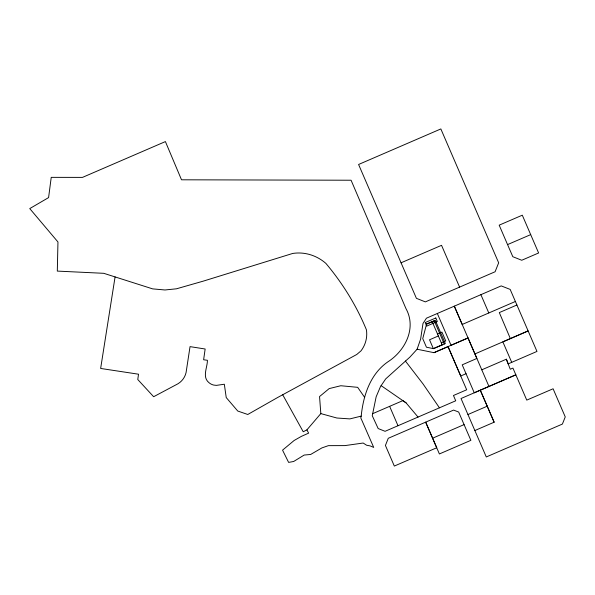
<?xml version="1.0" encoding="UTF-8"?>
<svg xmlns="http://www.w3.org/2000/svg" width="595" height="595" viewBox="0 0 595 595"><rect width="100%" height="100%" fill="white"/><g stroke="black" fill="none" stroke-linecap="round" stroke-linejoin="round"><path stroke-width="0.89" d="M115.08 276.913L100.644 368.454L138.523 374.21L137.772 379.521L153.644 396.724L177.935 383.79C182.018 381.343 185.03 377.223 186.071 372.574L190.036 346.632L205.149 349.005L203.624 359.759L207.432 360.295C207.447 367.509 201.861 377.089 209.053 382.734A11.231 11.231 0 0 0 213.784 385.084L216.401 385.374L224.33 384.236L226.234 397.572L237.762 411.041L247.773 414.484L277.62 397.512L356.755 354.486L360.987 350.864A27.556 27.556 0 0 0 366.416 329.794C356.569 305.815 342.608 283.242 325.889 263.399C316.785 255.434 304.722 251.581 292.71 253.448L203.297 281.123L176.492 288.798L165.001 289.973L152.662 288.88L103.768 273.313L57.306 271.097L57.96 241.979L29.75 208.592L48.589 197.6L51.23 177.355L82.482 177.392L165.403 141.58L181.512 179.802L351.08 180.226L405.961 308.604C416.775 328.09 405.202 350.805 387.836 361.872C370.187 374.091 363.233 395.697 361.202 416.121L360.815 417.935L373.712 447.418L370.187 445.915L366.609 445.238L363.166 443.03L344.936 445.603L328.388 445.648L321.94 447.894L310.664 454.461L304.179 455.056L293.67 461.482L288.627 462.404L282.551 450.147L294.153 440.471L301.405 436.351L308.627 433.138L306.908 429.865L320.824 413.599L319.552 396.553L329.199 388.587L340.801 385.738L357.677 387.33L364.661 397.415M372.686 413.659L372.262 415.741L378.175 428.556L385.084 431.308L455.725 400.785L453.457 395.497L466.681 389.777L448.028 346.61L433.986 352.671L417.102 349.228L409.888 357.119L385.701 378.903L380.48 386.601L376.152 396.805L372.686 413.659L402.867 400.628L406.08 402.867L418.047 417.088M417.102 349.228L420.628 339.068L422.993 323.479L426.437 318.191L501.221 285.897L510.175 289.415L536.98 351.422L508.19 363.872L506.36 359.202L481.786 369.822M306.908 429.865L303.234 431.769L282.699 394.745M459.6 287.11L495.107 271.751L498.662 262.804L440.85 128.937L358.584 164.48L416.411 298.326L425.343 301.888L459.6 287.11L441.542 245.326L401.052 262.804M515.367 301.487L462.211 324.461L454.305 306.157L488.964 386.445L474.26 392.797L462.211 364.839L476.878 358.45L468.027 337.953L451.055 345.286L437.332 313.491M433.986 352.671L468.027 337.953M474.936 353.928L528.107 330.932L502.857 341.857L511.715 362.333M466.063 373.69L460.731 375.995L448.028 346.61M488.964 386.445L515.85 374.828L526.761 400.115L553.09 388.78L565.25 416.909L562.401 424.071L486.286 456.96L461.021 398.516L515.85 374.828L512.927 368.089L510.265 369.242L506.36 359.202M467.953 414.529L487.231 406.192L494.14 422.205L474.877 430.535M432.595 438.218L464.078 424.607L458.671 412.06L453.613 410.081L388.26 438.292L385.426 445.454L394.321 466.063L436.737 447.76L425.67 422.145L439.393 453.955L470.876 440.33L464.078 424.607M507.557 244.597L530.688 234.631L538.616 252.972L521.741 260.26L512.808 256.698L507.557 244.597L499.183 225.163L522.298 215.189L530.688 234.631M426.563 324.163L434.276 320.839L444.279 344.022M437.518 334.011L441.936 332.099L445.744 340.935L441.326 342.846M438.359 335.967L429.531 339.782L433.339 348.618L442.174 344.803M516.906 305.004L499.317 312.591L510.361 338.607M361.202 416.121L349.867 418.895L336.852 418.01L320.824 413.599M381.135 385.642L406.08 402.867M405.388 361.009L422.993 383.872L439.445 407.828M487.231 406.192L480.284 390.179L494.14 422.205M480.901 294.674L488.793 312.97M432.215 321.724L442.219 344.907M389.643 406.37L397.995 425.73M426.6 324.015L422.74 338.629L426.444 347.205L433.539 348.655L445.328 343.568L435.272 320.274L426.6 324.015M435.8 317.983L425.202 322.557L426.727 326.09L437.325 321.516L435.8 317.983"/></g></svg>
